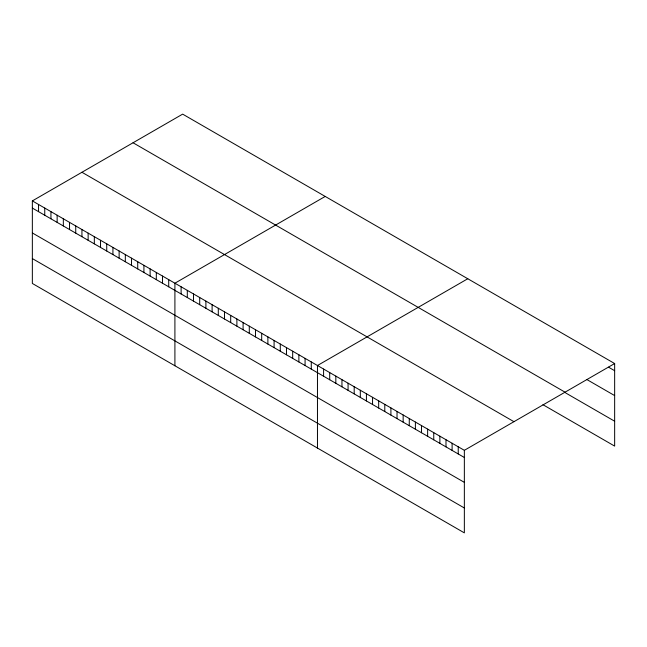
<?xml version="1.0" encoding="UTF-8"?>
<svg xmlns="http://www.w3.org/2000/svg" width="647" height="647" viewBox="0 0 647 647"><rect width="100%" height="100%" fill="white"/><g stroke="black" fill="none" stroke-linecap="round" stroke-linejoin="round"><path stroke-width="0.97" d="M32.35 200.902L464.352 450.32L464.352 532.869L32.35 283.459L32.35 200.902L182.648 114.131L614.65 363.541L614.65 446.098L542.962 404.707M325.206 196.437L174.908 283.208L174.908 365.765M467.773 278.744L317.467 365.515L317.467 448.072M464.352 450.32L614.65 363.541M608.528 367.181L614.65 370.707M586.675 379.433L614.65 395.584M133.047 142.769L565.049 392.179M565.688 392.955L614.65 421.221M81.951 172.272L513.953 421.682M32.35 208.075L464.352 457.486M32.35 232.952L464.352 482.363M32.35 258.582L464.352 507.992M458.23 446.786L458.23 453.951M452.107 443.252L452.107 450.417M445.993 439.717L445.993 446.883M439.871 436.183L439.871 443.349M433.749 432.649L433.749 439.814M427.627 429.115L427.627 436.288M421.512 425.58L421.512 432.754M415.39 422.054L415.39 429.22M409.268 418.52L409.268 425.686M403.154 414.986L403.154 422.151M397.032 411.452L397.032 418.617M390.909 407.917L390.909 415.083M384.787 404.383L384.787 411.549M378.673 400.849L378.673 408.014M372.551 397.315L372.551 404.488M366.428 393.78L366.428 400.954M360.306 390.254L360.306 397.42M354.192 386.72L354.192 393.886M348.07 383.186L348.07 390.351M341.948 379.652L341.948 386.817M335.833 376.117L335.833 383.283M329.711 372.583L329.711 379.749M323.589 369.049L323.589 376.214M311.272 361.94L311.272 369.105M305.077 358.357L305.077 365.531M298.874 354.782L298.874 361.948M292.679 351.2L292.679 358.373M286.475 347.625L286.475 354.791M280.28 344.042L280.28 351.216M274.085 340.468L274.085 347.633M267.882 336.893L267.882 344.058M261.687 333.31L261.687 340.476M255.484 329.735L255.484 336.901M249.289 326.153L249.289 333.318M243.094 322.578L243.094 329.744M236.891 318.995L236.891 326.161M230.696 315.421L230.696 322.586M224.493 311.838L224.493 319.003M218.298 308.263L218.298 315.429M212.103 304.68L212.103 311.846M205.9 301.106L205.9 308.271M199.705 297.523L199.705 304.688M193.502 293.948L193.502 301.114M187.306 290.366L187.306 297.539M181.111 286.791L181.111 293.956M168.713 279.633L168.713 286.799M162.51 276.051L162.51 283.224M156.315 272.476L156.315 279.641M150.12 268.893L150.12 276.067M143.917 265.319L143.917 272.484M137.722 261.736L137.722 268.909M131.519 258.161L131.519 265.327M125.324 254.586L125.324 261.752M119.129 251.004L119.129 258.169M112.926 247.429L112.926 254.595M106.731 243.846L106.731 251.012M100.528 240.272L100.528 247.437M94.333 236.689L94.333 243.854M88.138 233.114L88.138 240.28M81.934 229.531L81.934 236.697M75.739 225.957L75.739 233.122M69.536 222.374L69.536 229.539M63.341 218.799L63.341 225.965M57.146 215.216L57.146 222.39M50.943 211.642L50.943 218.807M44.748 208.059L44.748 215.233M38.545 204.484L38.545 211.65"/></g></svg>
